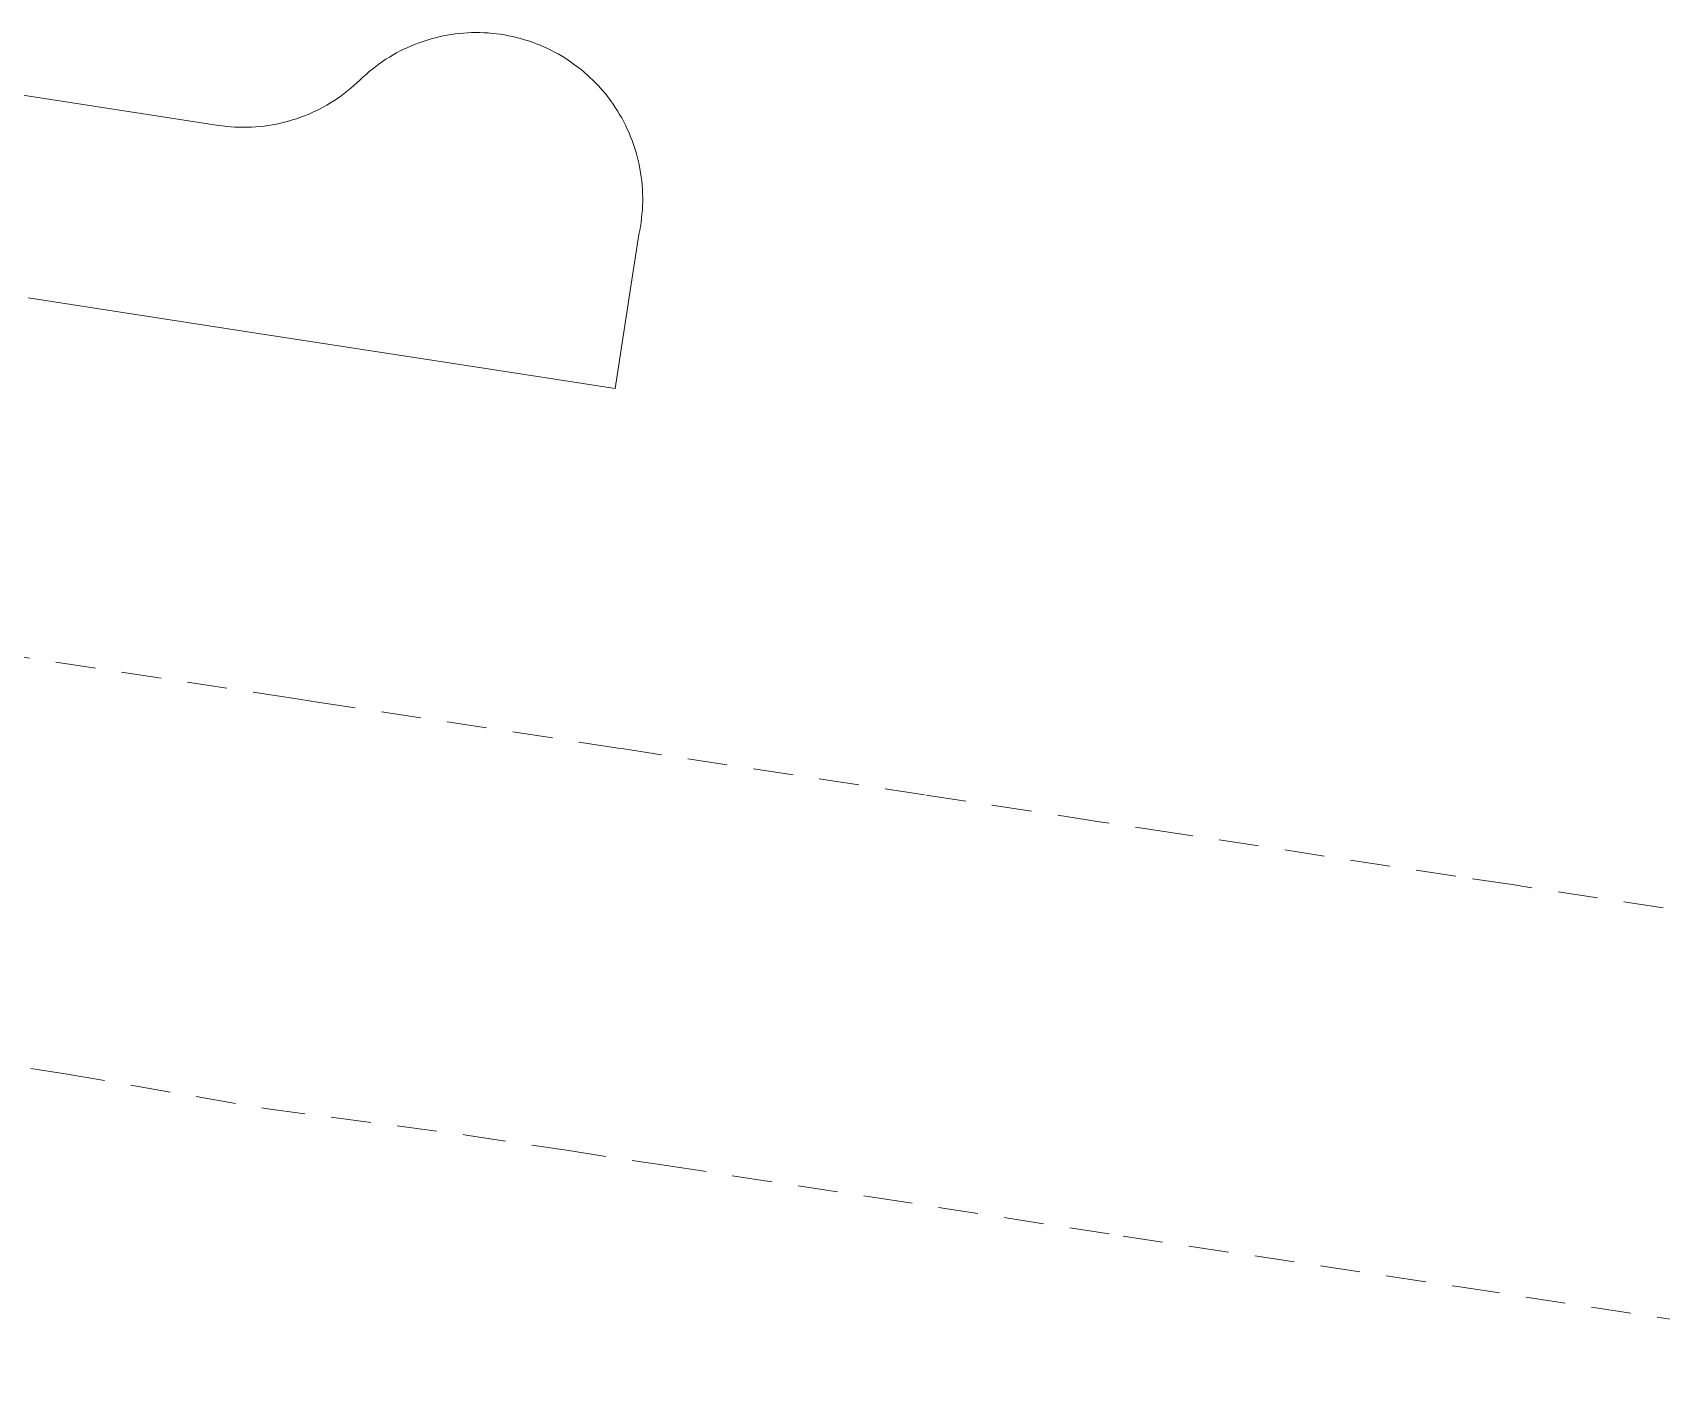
# Model space of a CAD drawing. Header units: metres. Extents: x -1 to 307109, y -2 to 6258593.
# Drawn here: x 306414.8 to 306537.3, y 6258301.4 to 6258402.7 of the extents above; entities that cross this region are included whole.
import ezdxf

# ---------------------------------------------------------------- set-up
doc = ezdxf.new("R2010")
doc.units = ezdxf.units.M
doc.linetypes.add('Dash', pattern=[5, 3, -2])
doc.layers.add('Cadastre Easements_SP_EXT', color=9, linetype='Continuous', lineweight=5)
doc.layers.add('Cadastre Roads_SP_EXT', color=9, linetype='Continuous', lineweight=5)

msp = doc.modelspace()

# ---------------------------------------------------------------- linework, layer by layer
at = {"layer": 'Cadastre Easements_SP_EXT', "linetype": 'Dash'}
for points in [[(306537.42, 6258336.92), (306526.05, 6258338.66), (306521.82, 6258339.3), (306500.72, 6258342.53), (306494.87, 6258343.42), (306481.89, 6258345.41), (306459.3, 6258348.86), (306458.86, 6258348.93), (306436.26, 6258352.38), (306434.39, 6258352.67), (306413.66, 6258355.84)], [(306409.77, 6258325.59), (306417.3, 6258324.44), (306432.33, 6258321.83), (306447.43, 6258319.84), (306454.97, 6258318.69), (306462.5, 6258317.54), (306477.99, 6258315.17), (306496.82, 6258312.24), (306522.14, 6258308.42), (306568.1, 6258301.39)]]:
    msp.add_lwpolyline(points, dxfattribs=at)
at = {"layer": 'Cadastre Roads_SP_EXT', "linetype": 'Continuous'}
msp.add_lwpolyline([(306414.52, 6258382.77), (306431.32, 6258380.17), (306447.13, 6258377.73), (306458.63, 6258375.95), (306459.94, 6258384.46), (306460.41, 6258387.52), (306460.48, 6258387.82), (306460.53, 6258388.13), (306460.58, 6258388.44), (306460.62, 6258388.75), (306460.65, 6258389.06), (306460.68, 6258389.37), (306460.7, 6258389.68), (306460.71, 6258390), (306460.71, 6258390.31), (306460.7, 6258390.62), (306460.69, 6258390.93), (306460.66, 6258391.25), (306460.63, 6258391.56), (306460.6, 6258391.87), (306460.55, 6258392.18), (306460.5, 6258392.48), (306460.44, 6258392.79), (306460.37, 6258393.1), (306460.29, 6258393.4), (306460.21, 6258393.7), (306460.12, 6258394), (306460.02, 6258394.3), (306459.91, 6258394.59), (306459.8, 6258394.88), (306459.68, 6258395.17), (306459.55, 6258395.45), (306459.42, 6258395.74), (306459.28, 6258396.01), (306459.13, 6258396.29), (306458.97, 6258396.56), (306458.81, 6258396.83), (306458.64, 6258397.09), (306458.48, 6258397.34), (306458.3, 6258397.58), (306458.13, 6258397.81), (306457.95, 6258398.05), (306457.76, 6258398.27), (306457.56, 6258398.5), (306457.37, 6258398.72), (306457.16, 6258398.93), (306456.95, 6258399.14), (306456.74, 6258399.34), (306456.52, 6258399.54), (306456.3, 6258399.74), (306456.07, 6258399.93), (306455.83, 6258400.11), (306455.59, 6258400.29), (306455.35, 6258400.47), (306455.1, 6258400.63), (306454.85, 6258400.8), (306454.6, 6258400.95), (306454.34, 6258401.1), (306454.08, 6258401.24), (306453.81, 6258401.38), (306453.54, 6258401.51), (306453.27, 6258401.64), (306453, 6258401.76), (306452.71, 6258401.87), (306452.42, 6258401.98), (306452.12, 6258402.08), (306451.83, 6258402.17), (306451.53, 6258402.26), (306451.23, 6258402.34), (306450.93, 6258402.41), (306450.63, 6258402.47), (306450.32, 6258402.53), (306450.02, 6258402.58), (306449.71, 6258402.62), (306449.4, 6258402.65), (306449.09, 6258402.68), (306448.78, 6258402.7), (306448.47, 6258402.71), (306448.16, 6258402.71), (306447.85, 6258402.71), (306447.54, 6258402.69), (306447.23, 6258402.67), (306446.93, 6258402.65), (306446.62, 6258402.61), (306446.31, 6258402.57), (306446.01, 6258402.52), (306445.7, 6258402.46), (306445.4, 6258402.39), (306445.1, 6258402.32), (306444.8, 6258402.24), (306444.5, 6258402.15), (306444.21, 6258402.05), (306443.91, 6258401.95), (306443.62, 6258401.84), (306443.33, 6258401.72), (306443.05, 6258401.6), (306442.76, 6258401.47), (306442.48, 6258401.33), (306442.21, 6258401.18), (306441.94, 6258401.03), (306441.67, 6258400.87), (306441.4, 6258400.7), (306441.14, 6258400.53), (306440.89, 6258400.35), (306440.64, 6258400.17), (306440.39, 6258399.97), (306440.15, 6258399.78), (306439.92, 6258399.57), (306439.68, 6258399.36), (306439.46, 6258399.15), (306439.23, 6258398.93), (306439, 6258398.72), (306438.76, 6258398.52), (306438.52, 6258398.32), (306438.27, 6258398.13), (306438.02, 6258397.94), (306437.77, 6258397.76), (306437.5, 6258397.59), (306437.24, 6258397.42), (306436.97, 6258397.26), (306436.7, 6258397.11), (306436.42, 6258396.96), (306436.14, 6258396.82), (306435.85, 6258396.69), (306435.57, 6258396.56), (306435.28, 6258396.45), (306434.98, 6258396.34), (306434.69, 6258396.23), (306434.39, 6258396.14), (306434.09, 6258396.05), (306433.79, 6258395.97), (306433.48, 6258395.89), (306433.18, 6258395.83), (306432.87, 6258395.77), (306432.56, 6258395.72), (306432.25, 6258395.68), (306431.94, 6258395.65), (306431.62, 6258395.62), (306431.31, 6258395.6), (306431, 6258395.59), (306430.69, 6258395.59), (306430.37, 6258395.59), (306430.06, 6258395.6), (306429.75, 6258395.63), (306429.43, 6258395.65), (306429.12, 6258395.69), (306428.81, 6258395.73), (306428.02, 6258395.86), (306412.65, 6258398.23)], dxfattribs=at)

doc.saveas('drawing.dxf')
